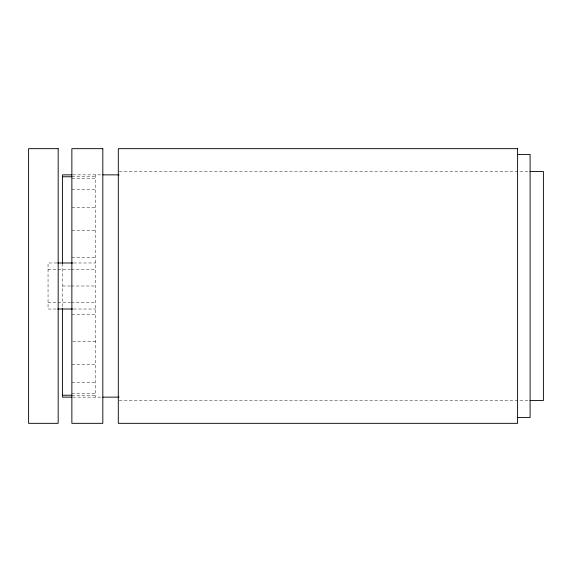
<?xml version="1.0" encoding="UTF-8"?>
<svg xmlns="http://www.w3.org/2000/svg" width="572" height="572" viewBox="0 0 572 572"><rect width="100%" height="100%" fill="white"/><g stroke="black" fill="none" stroke-linecap="round" stroke-linejoin="round"><path stroke-width="0.43" stroke-dasharray="2.86 2.15" d="M119.198 171.493L529.114 171.493M72.744 174.86L101.93 174.86M71.865 176.755L95.681 176.755M71.865 178.65L95.681 178.65M71.865 189.754L95.681 189.754M71.865 207.414L95.681 207.414M71.865 230.43L95.681 230.43M71.865 257.236L95.681 257.236M56.871 262.984L48.048 262.984L48.048 309.016L56.871 309.016M73.631 262.984L95.681 262.984M48.048 269.727L70.385 269.727M71.257 269.727L95.681 269.727M62.534 286L70.385 286M71.257 286L95.681 286M48.048 302.273L70.385 302.273M71.257 302.273L95.681 302.273M73.631 309.016L95.681 309.016M71.865 314.764L95.681 314.764M72.744 341.57L95.681 341.57M71.865 364.586L95.681 364.586M71.865 382.246L95.681 382.246M71.865 393.35L95.681 393.35M71.865 395.245L95.681 395.245M72.744 397.14L101.93 397.14M119.198 400.507L529.114 400.507M95.681 174.86L95.681 397.14M62.534 263.528L62.534 308.472"/><path stroke-width="0.86" d="M517.603 154.426L530.101 154.426L530.101 417.574L517.603 417.574M530.001 171.493L543.4 171.493L543.4 400.507L530.001 400.507M71.865 174.86L62.534 174.86L62.534 263.528M102.824 174.86L119.098 174.86M62.534 176.755L71.865 176.755M57.751 262.984L72.744 262.984M57.751 309.016L72.744 309.016M62.534 395.245L71.865 395.245M71.865 397.14L62.534 397.14L62.534 308.472M102.824 397.14L119.098 397.14M58.172 148.67L28.6 148.67L28.6 423.33L58.172 423.33L58.172 148.67M102.824 148.67L71.865 148.67L71.865 423.33L102.824 423.33L102.824 148.67M517.603 148.67L118.304 148.67L118.304 423.33L517.603 423.33L517.603 148.67"/></g></svg>
